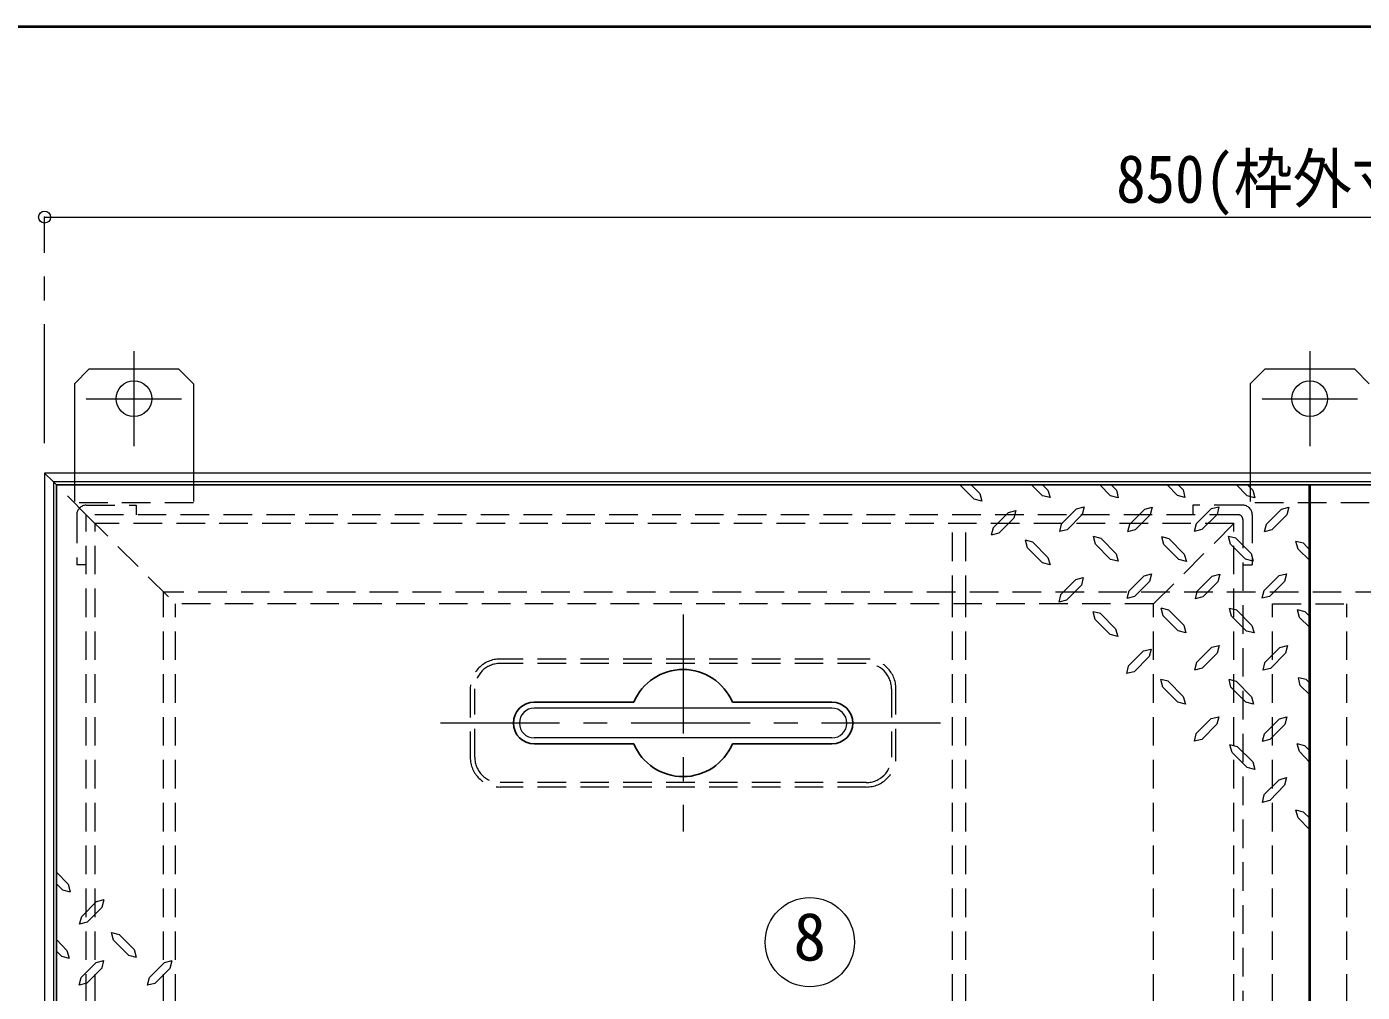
# Model space of a CAD drawing. Units: millimetres at full size, sheet at 1:8; details may follow other scales. Extents: x -1685 to 1555, y -1115 to 1133.
# Drawn here: x -1350.6 to -901.9, y 808.5 to 1133 of the extents above; entities that cross this region are included whole.
import ezdxf
from ezdxf.enums import TextEntityAlignment as Align

# ---------------------------------------------------------------- set-up
doc = ezdxf.new("R2010")
doc.units = ezdxf.units.MM
doc.header["$LTSCALE"] = 8
doc.header["$PDMODE"] = 32
doc.header["$PDSIZE"] = 4
doc.linetypes.add('CHAIN1', pattern=[8, 5, -1, 1, -1])
doc.linetypes.add('DASHED1', pattern=[1.8, 1.2, -0.6])
doc.layers.add('0-0_ﾚｲﾔ1', color=4, linetype='Continuous', lineweight=9)
doc.styles.add('ＭＳ ゴシック', font='')
doc.styles.get('ＭＳ ゴシック').set_extended_font_data('MS Gothic')

msp = doc.modelspace()

# ---------------------------------------------------------------- linework, layer by layer
at = {"layer": '0-0_ﾚｲﾔ1', "color": 1, "lineweight": 40}
for p, q in [((1555.424, 1133.018), (-1684.576, 1133.018)), ((-919.576, 733.018), (-919.576, 979.018))]:
    msp.add_line(p, q, dxfattribs=at)
at = {"layer": '0-0_ﾚｲﾔ1', "linetype": 'CHAIN1'}
for p, q in [((-1344.576, 993.018), (-1344.576, 1069.018)), ((-1314.576, 1024.018), (-1314.576, 992.018)), ((-919.576, 1024.018), (-919.576, 992.018)), ((-1330.576, 1008.018), (-1298.576, 1008.018)), ((-935.576, 1008.018), (-903.576, 1008.018)), ((-1130.076, 935.518), (-1130.076, 862.518)), ((-1043.576, 899.018), (-1216.576, 899.018))]:
    msp.add_line(p, q, dxfattribs=at)
at = {"layer": '0-0_ﾚｲﾔ1'}
for p, q in [((-1344.576, 1069.018), (-494.576, 1069.018)), ((-1329.576, 1018.018), (-1334.576, 1013.018)), ((-1329.576, 1018.018), (-1299.576, 1018.018)), ((-1294.576, 1013.018), (-1299.576, 1018.018)), ((-934.576, 1018.018), (-939.576, 1013.018)), ((-934.576, 1018.018), (-904.576, 1018.018)), ((-899.576, 1013.018), (-904.576, 1018.018)), ((-1334.576, 1013.018), (-1334.576, 983.018)), ((-1294.576, 1013.018), (-1294.576, 983.018)), ((-939.576, 1013.018), (-939.576, 983.018)), ((-1341.576, 980.018), (-1340.576, 979.018)), ((-1037.134, 979.018), (-1032.277, 974.277)), ((-1012.991, 979.018), (-1009.375, 975.402)), ((-1009.295, 979.018), (-1007.527, 977.25)), ((-990.09, 979.018), (-986.474, 975.402)), ((-986.313, 979.018), (-984.545, 977.25)), ((-967.454, 979.018), (-964.054, 975.482)), ((-963.813, 979.018), (-962.125, 977.331)), ((-944.206, 979.018), (-940.59, 975.402)), ((-940.509, 979.018), (-938.741, 977.25)), ((-1006.804, 974.759), (-1009.375, 975.402)), ((-1007.527, 977.25), (-1006.804, 974.759)), ((-983.902, 974.679), (-986.474, 975.402)), ((-984.545, 977.25), (-983.902, 974.679)), ((-961.483, 974.84), (-964.054, 975.482)), ((-962.125, 977.331), (-961.483, 974.84)), ((-938.018, 974.679), (-940.59, 975.402)), ((-938.741, 977.25), (-938.018, 974.679)), ((-955.777, 964.072), (-950.715, 969.134)), ((-1025.929, 964.634), (-1026.572, 962.143)), ((-1024, 962.786), (-1018.938, 967.849)), ((-1003.027, 965.84), (-1003.67, 963.349)), ((-1001.099, 963.991), (-996.036, 969.054)), ((-980.125, 965.759), (-980.768, 963.268)), ((-978.197, 963.911), (-973.134, 968.974)), ((-957.706, 965.92), (-958.349, 963.429)), ((-934.241, 965.759), (-934.884, 963.268)), ((-932.313, 963.911), (-927.25, 968.974)), ((-1024, 962.786), (-1026.572, 962.143)), ((-1014.438, 957.884), (-1015.081, 960.456)), ((-1012.59, 959.813), (-1015.081, 960.456)), ((-1001.099, 963.991), (-1003.67, 963.349)), ((-991.536, 959.09), (-992.179, 961.661)), ((-989.688, 961.018), (-992.179, 961.661)), ((-989.688, 961.018), (-984.625, 955.875)), ((-978.197, 963.911), (-980.768, 963.268)), ((-968.634, 959.009), (-969.277, 961.581)), ((-966.786, 960.938), (-969.277, 961.581)), ((-966.786, 960.938), (-961.724, 955.795)), ((-955.777, 964.072), (-958.349, 963.429)), ((-946.215, 959.17), (-946.858, 961.741)), ((-944.366, 961.099), (-946.858, 961.741)), ((-944.366, 961.099), (-939.304, 955.956)), ((-932.313, 963.911), (-934.884, 963.268)), ((-1014.438, 957.884), (-1009.375, 952.822)), ((-1012.59, 959.813), (-1007.527, 954.67)), ((-991.536, 959.09), (-986.474, 954.027)), ((-984.625, 955.875), (-983.902, 953.384)), ((-968.634, 959.009), (-963.572, 953.947)), ((-961.724, 955.795), (-961, 953.304)), ((-946.215, 959.17), (-941.152, 954.107)), ((-939.304, 955.956), (-938.581, 953.465)), ((-921.625, 959.411), (-924.197, 960.054)), ((-923.474, 957.482), (-924.197, 960.054)), ((-923.474, 957.482), (-919.576, 953.585)), ((-921.625, 959.411), (-919.576, 957.069)), ((-1006.804, 952.179), (-1009.375, 952.822)), ((-1007.527, 954.67), (-1006.804, 952.179)), ((-983.902, 953.384), (-986.474, 954.027)), ((-961, 953.304), (-963.572, 953.947)), ((-938.581, 953.465), (-941.152, 954.107)), ((-1001.34, 940.286), (-996.277, 945.349)), ((-980.366, 943.34), (-981.009, 940.849)), ((-978.438, 941.491), (-973.375, 946.554)), ((-957.465, 943.259), (-958.108, 940.768)), ((-955.536, 941.411), (-950.474, 946.474)), ((-935.045, 943.42), (-935.688, 940.929)), ((-933.116, 941.572), (-928.054, 946.634)), ((-1003.268, 942.134), (-1003.911, 939.643)), ((-1001.34, 940.286), (-1003.911, 939.643)), ((-978.438, 941.491), (-981.009, 940.849)), ((-955.536, 941.411), (-958.108, 940.768)), ((-933.116, 941.572), (-935.688, 940.929)), ((-991.697, 933.857), (-992.34, 936.429)), ((-989.849, 935.786), (-992.34, 936.429)), ((-991.697, 933.857), (-986.634, 928.795)), ((-989.849, 935.786), (-984.786, 930.643)), ((-968.795, 935.063), (-969.438, 937.634)), ((-966.947, 936.991), (-969.438, 937.634)), ((-968.795, 935.063), (-963.733, 930)), ((-966.947, 936.991), (-961.884, 931.849)), ((-945.893, 934.982), (-946.536, 937.554)), ((-944.045, 936.911), (-946.536, 937.554)), ((-945.893, 934.982), (-940.831, 929.92)), ((-944.045, 936.911), (-938.983, 931.768)), ((-921.143, 936.429), (-923.715, 937.072)), ((-922.991, 934.5), (-923.715, 937.072)), ((-922.991, 934.5), (-919.576, 931.085)), ((-921.143, 936.429), (-919.576, 934.862)), ((-984.063, 928.152), (-986.634, 928.795)), ((-984.786, 930.643), (-984.063, 928.152)), ((-961.161, 929.357), (-963.733, 930)), ((-961.884, 931.849), (-961.161, 929.357)), ((-938.259, 929.277), (-940.831, 929.92)), ((-938.983, 931.768), (-938.259, 929.277)), ((-978.599, 916.259), (-973.536, 921.322)), ((-955.697, 917.465), (-950.634, 922.527)), ((-932.795, 917.384), (-927.733, 922.447)), ((-980.527, 918.107), (-981.17, 915.616)), ((-978.599, 916.259), (-981.17, 915.616)), ((-957.625, 919.313), (-958.268, 916.822)), ((-955.697, 917.465), (-958.268, 916.822)), ((-934.724, 919.232), (-935.366, 916.741)), ((-932.795, 917.384), (-935.366, 916.741)), ((-968.956, 911.116), (-969.599, 913.688)), ((-967.108, 913.045), (-969.599, 913.688)), ((-968.956, 911.116), (-963.893, 906.054)), ((-967.108, 913.045), (-962.045, 907.902)), ((-946.054, 911.036), (-946.697, 913.607)), ((-944.206, 912.965), (-946.697, 913.607)), ((-946.054, 911.036), (-940.991, 905.974)), ((-944.206, 912.965), (-939.143, 907.822)), ((-920.822, 913.607), (-923.393, 914.25)), ((-922.75, 911.679), (-923.393, 914.25)), ((-922.75, 911.679), (-919.576, 908.505)), ((-920.822, 913.607), (-919.576, 912.362)), ((-962.045, 907.902), (-961.322, 905.411)), ((-939.143, 907.822), (-938.42, 905.331)), ((-961.322, 905.411), (-963.893, 906.054)), ((-938.42, 905.331), (-940.991, 905.974)), ((-955.858, 893.518), (-950.795, 898.581)), ((-932.956, 893.438), (-927.893, 898.5)), ((-957.786, 895.366), (-958.429, 892.875)), ((-955.858, 893.518), (-958.429, 892.875)), ((-934.884, 895.286), (-935.527, 892.795)), ((-932.956, 893.438), (-935.527, 892.795)), ((-943.804, 891.027), (-946.375, 891.67)), ((-945.652, 889.099), (-946.375, 891.67)), ((-945.652, 889.099), (-940.59, 884.116)), ((-943.804, 891.027), (-938.741, 885.965)), ((-921.224, 891.349), (-923.795, 891.991)), ((-923.072, 889.42), (-923.795, 891.991)), ((-923.072, 889.42), (-919.576, 885.785)), ((-921.224, 891.349), (-919.576, 889.701)), ((-938.018, 883.393), (-940.59, 884.116)), ((-938.741, 885.965), (-938.018, 883.393)), ((-934.965, 874.875), (-929.902, 879.938)), ((-934.965, 874.875), (-935.608, 872.304)), ((-933.036, 873.027), (-928.054, 878.09)), ((-933.036, 873.027), (-935.608, 872.304)), ((-921.625, 869.09), (-924.197, 869.732)), ((-923.474, 867.161), (-924.197, 869.732)), ((-923.474, 867.161), (-919.576, 863.108)), ((-921.625, 869.09), (-919.576, 867.041)), ((-1336.679, 844.875), (-1340.576, 848.929)), ((-1338.527, 842.947), (-1340.576, 844.996)), ((-1336.679, 844.875), (-1335.956, 842.304)), ((-1338.527, 842.947), (-1335.956, 842.304)), ((-1327.116, 839.009), (-1332.099, 833.947)), ((-1327.116, 839.009), (-1324.545, 839.732)), ((-1325.188, 837.161), (-1324.545, 839.732)), ((-1325.188, 837.161), (-1330.25, 832.099)), ((-1337.081, 822.616), (-1340.576, 826.252)), ((-1322.134, 828.643), (-1319.563, 827.92)), ((-1321.411, 826.072), (-1322.134, 828.643)), ((-1316.349, 821.009), (-1321.411, 826.072)), ((-1314.5, 822.938), (-1319.563, 827.92)), ((-1338.929, 820.688), (-1340.576, 822.335)), ((-1337.081, 822.616), (-1336.358, 820.045)), ((-1314.5, 822.938), (-1313.777, 820.366)), ((-1338.929, 820.688), (-1336.358, 820.045)), ((-1327.197, 818.599), (-1332.259, 813.536)), ((-1327.197, 818.599), (-1324.625, 819.241)), ((-1325.268, 816.75), (-1324.625, 819.241)), ((-1316.349, 821.009), (-1313.777, 820.366)), ((-1304.295, 818.518), (-1309.358, 813.456)), ((-1304.295, 818.518), (-1301.724, 819.161)), ((-1302.366, 816.67), (-1301.724, 819.161))]:
    msp.add_line(p, q, dxfattribs=at)
at = {"layer": '0-0_ﾚｲﾔ1', "color": 7, "lineweight": 18}
for p, q in [((-1341.576, 980.018), (-1344.576, 983.018)), ((-494.576, 983.018), (-1344.576, 983.018)), ((-1344.576, 983.018), (-1344.576, 733.018)), ((-497.576, 980.018), (-1341.576, 980.018)), ((-1341.576, 980.018), (-1341.576, 733.018)), ((-1080.076, 904.018), (-1180.076, 904.018)), ((-1080.076, 894.018), (-1180.076, 894.018))]:
    msp.add_line(p, q, dxfattribs=at)
at = {"layer": '0-0_ﾚｲﾔ1', "linetype": 'DASHED1'}
for p, q in [((-1334.576, 983.018), (-1334.576, 973.018)), ((-1294.576, 983.018), (-1294.576, 973.018)), ((-939.576, 983.018), (-939.576, 973.018)), ((-1330.108, 968.55), (-1340.576, 979.018)), ((-1294.576, 973.018), (-1334.576, 973.018)), ((-958.876, 972.218), (-958.876, 969.018)), ((-942.076, 972.218), (-958.876, 972.218)), ((-899.576, 973.018), (-939.576, 973.018)), ((-1333.776, 969.018), (-1333.776, 952.218)), ((-945.076, 966.018), (-1327.576, 966.018)), ((-1327.576, 733.018), (-1327.576, 966.018)), ((-1039.576, 939.018), (-1039.576, 966.018)), ((-1035.076, 939.018), (-1035.076, 966.018)), ((-945.076, 733.018), (-945.076, 966.018)), ((-938.876, 969.018), (-938.876, 952.218)), ((-1330.576, 952.218), (-1333.776, 952.218)), ((-942.076, 952.218), (-938.876, 952.218)), ((-534.576, 943.018), (-1304.576, 943.018)), ((-1304.576, 733.018), (-1304.576, 943.018))]:
    msp.add_line(p, q, dxfattribs=at)
at = {"layer": '0-0_ﾚｲﾔ1', "color": 5, "lineweight": 25}
for p, q in [((-498.576, 979.018), (-1340.576, 979.018)), ((-1340.576, 733.018), (-1340.576, 979.018)), ((-1146.659, 906.018), (-1180.076, 906.018)), ((-1080.076, 906.018), (-1113.493, 906.018)), ((-1146.659, 892.018), (-1180.076, 892.018)), ((-1080.076, 892.018), (-1113.493, 892.018))]:
    msp.add_line(p, q, dxfattribs=at)
at = {"layer": '0-0_ﾚｲﾔ1', "color": 7, "linetype": 'DASHED1', "lineweight": 18}
for p, q in [((-943.676, 969.018), (-1330.576, 969.018)), ((-1330.576, 733.018), (-1330.576, 969.018)), ((-1330.108, 968.55), (-1300.576, 939.018)), ((-972.076, 939.018), (-942.545, 968.55)), ((-942.076, 967.418), (-942.076, 733.018)), ((-972.076, 939.018), (-1300.576, 939.018)), ((-1300.576, 733.018), (-1300.576, 939.018)), ((-1039.576, 733.018), (-1039.576, 939.018)), ((-1035.076, 733.018), (-1035.076, 939.018)), ((-972.076, 733.018), (-972.076, 939.018)), ((-932.076, 939.018), (-907.076, 939.018)), ((-932.076, 733.018), (-932.076, 939.018)), ((-907.076, 733.018), (-907.076, 939.018)), ((-1068.576, 920.518), (-1191.576, 920.518)), ((-1068.576, 919.018), (-1191.576, 919.018)), ((-1201.576, 910.518), (-1201.576, 887.518)), ((-1200.076, 887.518), (-1200.076, 910.518)), ((-1060.076, 910.518), (-1060.076, 887.518)), ((-1058.576, 887.518), (-1058.576, 910.518)), ((-1068.576, 879.018), (-1191.576, 879.018)), ((-1068.576, 877.518), (-1191.576, 877.518))]:
    msp.add_line(p, q, dxfattribs=at)
at = {"layer": '0-0_ﾚｲﾔ1'}
for points in [[(-1033.322, 979.018), (-1030.429, 976.125), (-1029.706, 973.554), (-1032.277, 974.277)], [(-1025.929, 964.634), (-1020.786, 969.777), (-1018.295, 970.42), (-1018.938, 967.849)], [(-1003.027, 965.84), (-997.884, 970.982), (-995.393, 971.625), (-996.036, 969.054)], [(-980.125, 965.759), (-974.983, 970.902), (-972.491, 971.545), (-973.134, 968.974)], [(-957.706, 965.92), (-952.563, 971.063), (-950.072, 971.706), (-950.715, 969.134)], [(-934.241, 965.759), (-929.099, 970.902), (-926.608, 971.545), (-927.25, 968.974)], [(-1003.268, 942.134), (-998.125, 947.277), (-995.634, 947.92), (-996.277, 945.349)], [(-980.366, 943.34), (-975.224, 948.482), (-972.733, 949.125), (-973.375, 946.554)], [(-957.465, 943.259), (-952.322, 948.402), (-949.831, 949.045), (-950.474, 946.474)], [(-935.045, 943.42), (-929.902, 948.563), (-927.411, 949.206), (-928.054, 946.634)], [(-957.625, 919.313), (-952.483, 924.456), (-949.991, 925.099), (-950.634, 922.527)], [(-934.724, 919.232), (-929.581, 924.375), (-927.09, 925.018), (-927.733, 922.447)], [(-980.527, 918.107), (-975.384, 923.25), (-972.893, 923.893), (-973.536, 921.322)], [(-957.786, 895.366), (-952.643, 900.509), (-950.152, 901.152), (-950.795, 898.581)], [(-934.884, 895.286), (-929.741, 900.429), (-927.25, 901.072), (-927.893, 898.5)], [(-929.902, 879.938), (-927.331, 880.661), (-928.054, 878.09)], [(-1330.25, 832.099), (-1332.822, 831.375), (-1332.099, 833.947)], [(-1325.268, 816.75), (-1330.411, 811.607), (-1332.902, 810.965), (-1332.259, 813.536)], [(-1302.366, 816.67), (-1307.509, 811.527), (-1310, 810.884), (-1309.358, 813.456)]]:
    msp.add_lwpolyline(points, dxfattribs=at)
at = {"layer": '0-0_ﾚｲﾔ1', "linetype": 'DASHED1'}
msp.add_lwpolyline([(-1330.576, 972.218), (-1313.776, 972.218), (-1313.776, 969.018)], dxfattribs=at)
at = {"layer": '0-0_ﾚｲﾔ1'}
for centre in [(-1314.576, 1008.018), (-919.576, 1008.018)]:
    msp.add_circle(centre, 6, dxfattribs=at)
at = {"layer": '0-0_ﾚｲﾔ1', "color": 7, "lineweight": 18}
msp.add_circle((-1087.532, 825.356), 15, dxfattribs=at)
at = {"layer": '0-0_ﾚｲﾔ1', "linetype": 'DASHED1'}
for centre, start, end in [((-1330.576, 969.018), 90, 180), ((-942.076, 969.018), 0, 90)]:
    msp.add_arc(centre, 3.2, start, end, dxfattribs=at)
at = {"layer": '0-0_ﾚｲﾔ1', "color": 7, "linetype": 'DASHED1', "lineweight": 18}
for centre, radius, start, end in [((-943.676, 967.418), 1.6, 0, 90), ((-1191.576, 910.518), 10, 90, 180), ((-1068.576, 910.518), 10, 0, 90), ((-1191.576, 910.518), 8.5, 90, 180), ((-1068.576, 910.518), 8.5, 0, 90), ((-1191.576, 887.518), 10, 180, 270), ((-1191.576, 887.518), 8.5, 180, 270), ((-1068.576, 887.518), 10, 270, 0), ((-1068.576, 887.518), 8.5, 270, 0)]:
    msp.add_arc(centre, radius, start, end, dxfattribs=at)
at = {"layer": '0-0_ﾚｲﾔ1', "color": 5, "lineweight": 25}
for centre, radius, start, end in [((-1130.076, 899.018), 18, 22.88538, 157.11462), ((-1180.076, 899.018), 7, 90, 270), ((-1080.076, 899.018), 7, 270, 90), ((-1130.076, 899.018), 18, 202.88538, 337.11462)]:
    msp.add_arc(centre, radius, start, end, dxfattribs=at)
at = {"layer": '0-0_ﾚｲﾔ1', "color": 7, "lineweight": 18}
for centre, start, end in [((-1180.076, 899.018), 90, 270), ((-1080.076, 899.018), 270, 90)]:
    msp.add_arc(centre, 5, start, end, dxfattribs=at)
at = {"layer": '0-0_ﾚｲﾔ1', "color": 1}
msp.add_point((-1344.576, 1069.018), dxfattribs=at)

# ---------------------------------------------------------------- texts
at = {"layer": '0-0_ﾚｲﾔ1', "color": 7, "style": 'ＭＳ ゴシック', "width": 0.9}
msp.add_text('850(枠外寸法)', height=16.13, dxfattribs=at).set_placement((-984.576, 1069.018), align=Align.BOTTOM_LEFT)
at = {"layer": '0-0_ﾚｲﾔ1', "color": 7, "style": 'ＭＳ ゴシック'}
msp.add_text('8', height=16.13, dxfattribs=at).set_placement((-1093.032, 814.356), align=Align.BOTTOM_LEFT)

doc.saveas('drawing.dxf')
